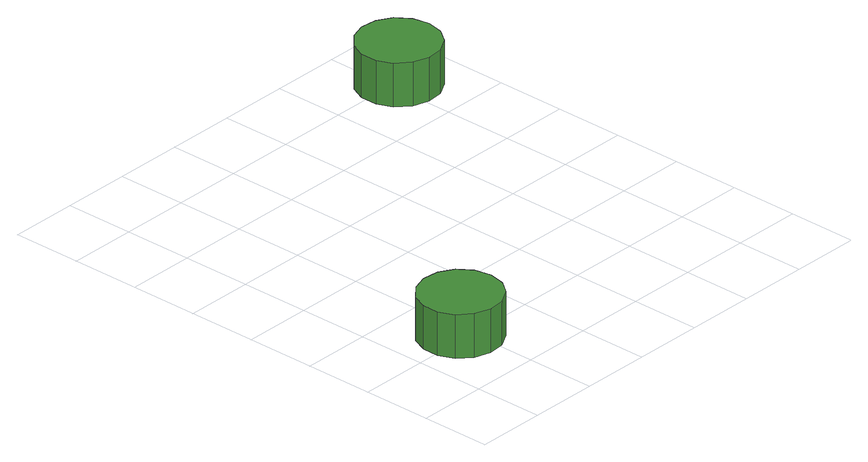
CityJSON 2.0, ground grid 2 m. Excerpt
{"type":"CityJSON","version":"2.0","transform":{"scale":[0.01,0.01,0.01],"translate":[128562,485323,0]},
"CityObjects":{
"tree1":{"type":"SolitaryVegetationObject","attributes":{"function":"something"},"geometry":[{"type":"MultiSurface","lod":"1","boundaries":[[[0,1,2,3,4,5,6,7,8,9,10,11,12,13,14]],[[15,16,17,18,19,20,21,22,23,24,25,26,27,28,29]],[[0,29,28,1]],[[1,28,27,2]],[[2,27,26,3]],[[3,26,25,4]],[[4,25,24,5]],[[5,24,23,6]],[[6,23,22,7]],[[7,22,21,8]],[[8,21,20,9]],[[9,20,19,10]],[[10,19,18,11]],[[11,18,17,12]],[[12,17,16,13]],[[13,16,15,14]],[[14,15,29,0]]]}]},
"tree2":{"type":"SolitaryVegetationObject","attributes":{"function":"something"},"geometry":[{"type":"MultiSurface","lod":"1","boundaries":[[[30,31,32,33,34,35,36,37,38,39,40,41,42,43,44]],[[45,46,47,48,49,50,51,52,53,54,55,56,57,58,59]],[[30,59,58,31]],[[31,58,57,32]],[[32,57,56,33]],[[33,56,55,34]],[[34,55,54,35]],[[35,54,53,36]],[[36,53,52,37]],[[37,52,51,38]],[[38,51,50,39]],[[39,50,49,40]],[[40,49,48,41]],[[41,48,47,42]],[[42,47,46,43]],[[43,46,45,44]],[[44,45,59,30]]]}]}
},
"vertices":[
[289,216,177],[279,264,177],[250,303,177],[208,327,177],[160,332,177],[114,317,177],[77,285,177],[58,240,177],[58,192,177],[77,147,177],[114,115,177],[160,100,177],[208,105,177],[250,129,177],[279,168,177],[279,168,48],[250,129,48],[208,105,48],[160,100,48],[114,115,48],[77,147,48],[58,192,48],[58,240,48],[77,285,48],[114,317,48],[160,332,48],[208,327,48],[250,303,48],[279,264,48],[289,216,48],
[1139,1191,176],[1129,1238,176],[1100,1278,176],[1058,1302,176],[1010,1307,176],[964,1292,176],[927,1259,176],[908,1215,176],[908,1166,176],[927,1122,176],[964,1089,176],[1010,1074,176],[1058,1079,176],[1100,1104,176],[1129,1143,176],[1129,1143,47],[1100,1104,47],[1058,1079,47],[1010,1074,47],[964,1089,47],[927,1122,47],[908,1166,47],[908,1215,47],[927,1259,47],[964,1292,47],[1010,1307,47],[1058,1302,47],[1100,1278,47],[1129,1238,47],[1139,1191,47]
]}
